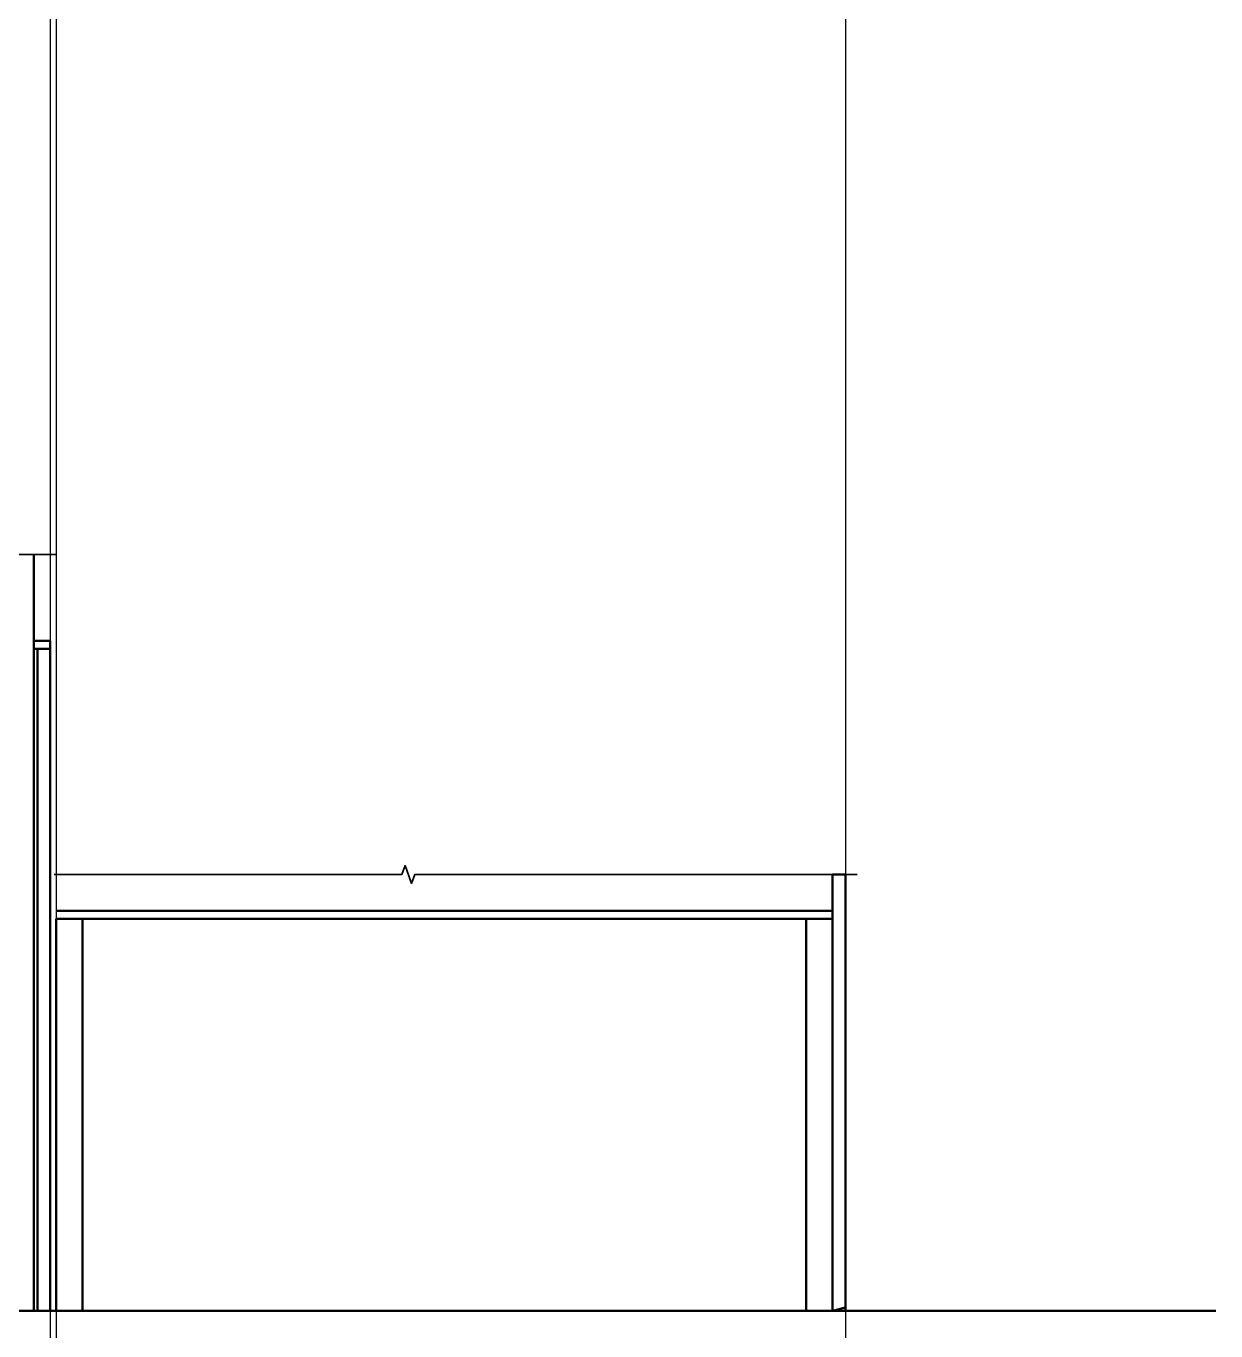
# Model space of a CAD drawing. Header units: millimetres. Extents: x 1117013 to 3394463, y -717780 to -102922.
# Drawn here: x 1534607 to 1553027, y -382171 to -361966 of the extents above; entities that cross this region are included whole.
import ezdxf

# ---------------------------------------------------------------- set-up
doc = ezdxf.new("R2010")
doc.units = ezdxf.units.MM
doc.linetypes.add('осевая', pattern=[18.05, 14.6, -1.15, 1.15, -1.15])
for name, color, linetype, lineweight in [('0001-Основная толстая', 7, 'Continuous', 50), ('0002-Основная тонкая 0.35', 8, 'Continuous', 35), ('0004-Осевая', 4, 'осевая', 25)]:
    doc.layers.add(name, color=color, linetype=linetype, lineweight=lineweight)

msp = doc.modelspace()

# ---------------------------------------------------------------- linework, layer by layer
at = {"layer": '0001-Основная толстая', "color": 2}
msp.add_line((1534726.985, -381861.2337), (1534726.985, -370148.3159), dxfattribs=at)
at = {"layer": '0001-Основная толстая'}
for points in [[(1534981.985, -371483.9169), (1534726.985, -371483.9169)], [(1534981.985, -371483.9169), (1534981.985, -381861.2337)], [(1534981.985, -371611.2337), (1534726.985, -371611.2337)], [(1534781.985, -371611.2337), (1534781.985, -381861.2337), (1534981.985, -381861.2337)], [(1547091.985, -381861.2337), (1547291.985, -381807.6438), (1547291.985, -375103.1359), (1547091.985, -375103.1359), (1547091.985, -375791.2337)], [(1547291.985, -381861.2337), (1547291.985, -375103.1359)], [(1547091.985, -375663.9169), (1535071.985, -375663.9169)], [(1535071.985, -381861.2337), (1535071.985, -375791.2337)], [(1535071.985, -375791.2337), (1535481.985, -375791.2337), (1535481.985, -381861.2337)], [(1547091.985, -375791.2337), (1535071.985, -375791.2337)], [(1546681.985, -381861.2337), (1546681.985, -375791.2337), (1547091.985, -375791.2337), (1547091.985, -381861.2337), (1546681.985, -381861.2337)], [(1513681.4022, -381861.2337), (1553026.9717, -381861.2337)]]:
    msp.add_lwpolyline(points, dxfattribs=at)
at = {"layer": '0002-Основная тонкая 0.35', "linetype": 'Continuous'}
for points in [[(1516814.1903, -370152.4219), (1525444.5861, -370148.3159), (1525494.5861, -370010.942), (1525594.5861, -370285.6898), (1525644.5861, -370148.3159), (1535071.985, -370148.3159)], [(1535043.7992, -375105.6952), (1540423.2057, -375103.1359), (1540473.2057, -374965.7621), (1540573.2057, -375240.5098), (1540623.2057, -375103.1359), (1547473.6714, -375103.1359)]]:
    msp.add_lwpolyline(points, dxfattribs=at)
at = {"layer": '0004-Осевая'}
for points in [[(1547291.985, -288973.3836), (1547291.985, -392893.9449)], [(1534981.985, -336950.4329), (1534981.985, -392868.2906)], [(1535071.985, -336950.4329), (1535071.985, -392868.2906)]]:
    msp.add_lwpolyline(points, dxfattribs=at)

doc.saveas('drawing.dxf')
